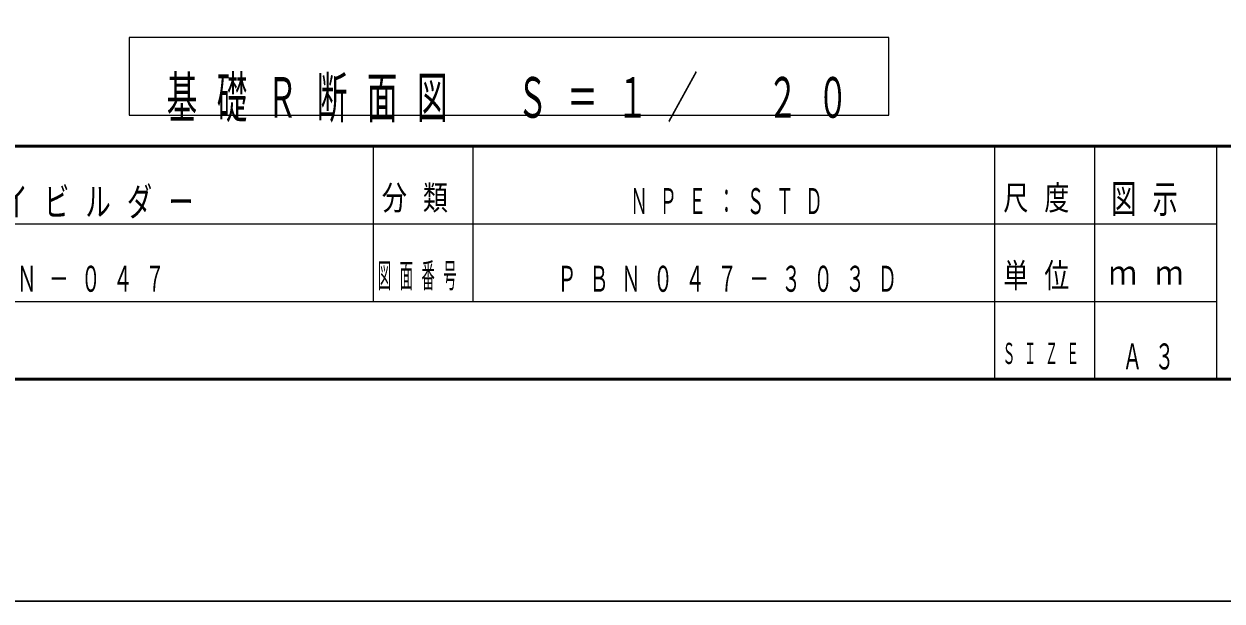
# Model space of a CAD drawing. Units: millimetres on the paper, with parts at other scales. Extents: x 6 to 426, y -599 to 292.
# Drawn here: x 198.5 to 306.5, y -599 to -547 of the extents above; entities that cross this region are included whole.
import ezdxf

# ---------------------------------------------------------------- set-up
doc = ezdxf.new("R2010")
doc.units = ezdxf.units.MM
for name, color, linetype, lineweight in [('0_2', 7, 'Continuous', 13), ('2D', 7, 'Continuous', 13), ('FMT', 7, 'Continuous', 50)]:
    doc.layers.add(name, color=color, linetype=linetype, lineweight=lineweight)
doc.styles.add('ＭＳ ゴシック', font='')
doc.styles.get('ＭＳ ゴシック').set_extended_font_data('MS Gothic')

msp = doc.modelspace()

# ---------------------------------------------------------------- linework, layer by layer
at = {"layer": '0_2', "color": 140, "lineweight": 50}
msp.add_line((28, -558), (403, -558), dxfattribs=at)
at = {"layer": '0_2'}
for p, q in [((230, -558), (230, -572)), ((239, -558), (239, -572)), ((286, -558), (286, -579)), ((295, -558), (295, -579)), ((306, -558), (306, -579)), ((166, -565), (306, -565)), ((166, -572), (306, -572))]:
    msp.add_line(p, q, dxfattribs=at)
msp.add_lwpolyline([(208.012, -555.219), (276.484, -555.219), (276.484, -548.219), (208.012, -548.219)], close=True, dxfattribs=at)
at = {"layer": '2D'}
for p, q in [((5.5, -599), (425.5, -599)), ((425.5, -599), (5.5, -599))]:
    msp.add_line(p, q, dxfattribs=at)
at = {"layer": 'FMT'}
msp.add_lwpolyline([(28, -579), (28, -322), (403, -322), (403, -579)], close=True, dxfattribs=at)

# ---------------------------------------------------------------- texts
at = {"layer": '0_2', "attachment_point": 7, "style": 'ＭＳ ゴシック'}
for s, insert, char_height in [('\\T1.64;\\W0.55;基礎Ｒ断面図\u3000Ｓ＝１／\u3000２０', (211.412, -555.886), 3.666), ('\\T1.64;\\W0.65;プレイビルダー', (189.165, -564.533), 2.566), ('\\T1.64;\\W0.75;分類', (230.8, -564), 2.199), ('\\T1.64;\\W0.75;尺度', (286.8, -564), 2.199), ('\\T1.64;\\W0.65;図示', (296.51, -564.3), 2.566), ('\\T1.64;\\W0.5;ＮＰＥ：ＳＴＤ', (253.174, -564.167), 2.346), ('\\T1.64;\\W0.55;ＰＢＮ－０４７', (192.146, -571.167), 2.346), ('\\T1.64;\\W0.4;図面番号', (230.43, -571), 2.199), ('\\T1.64;\\W0.55;ＰＢＮ０４７－３０３Ｄ', (246.591, -571.167), 2.346), ('\\T1.64;\\W0.75;単位', (286.8, -571), 2.199), ('\\T1.64;\\W0.85;ｍｍ', (296.286, -570.5), 2.199), ('\\T1.64;\\W0.45;ＳＩＺＥ', (286.711, -577.667), 1.906), ('\\T1.64;\\W0.55;Ａ３', (297.551, -578.167), 2.346)]:
    msp.add_mtext(s, dxfattribs=dict(at, insert=insert, char_height=char_height))

doc.saveas('drawing.dxf')
